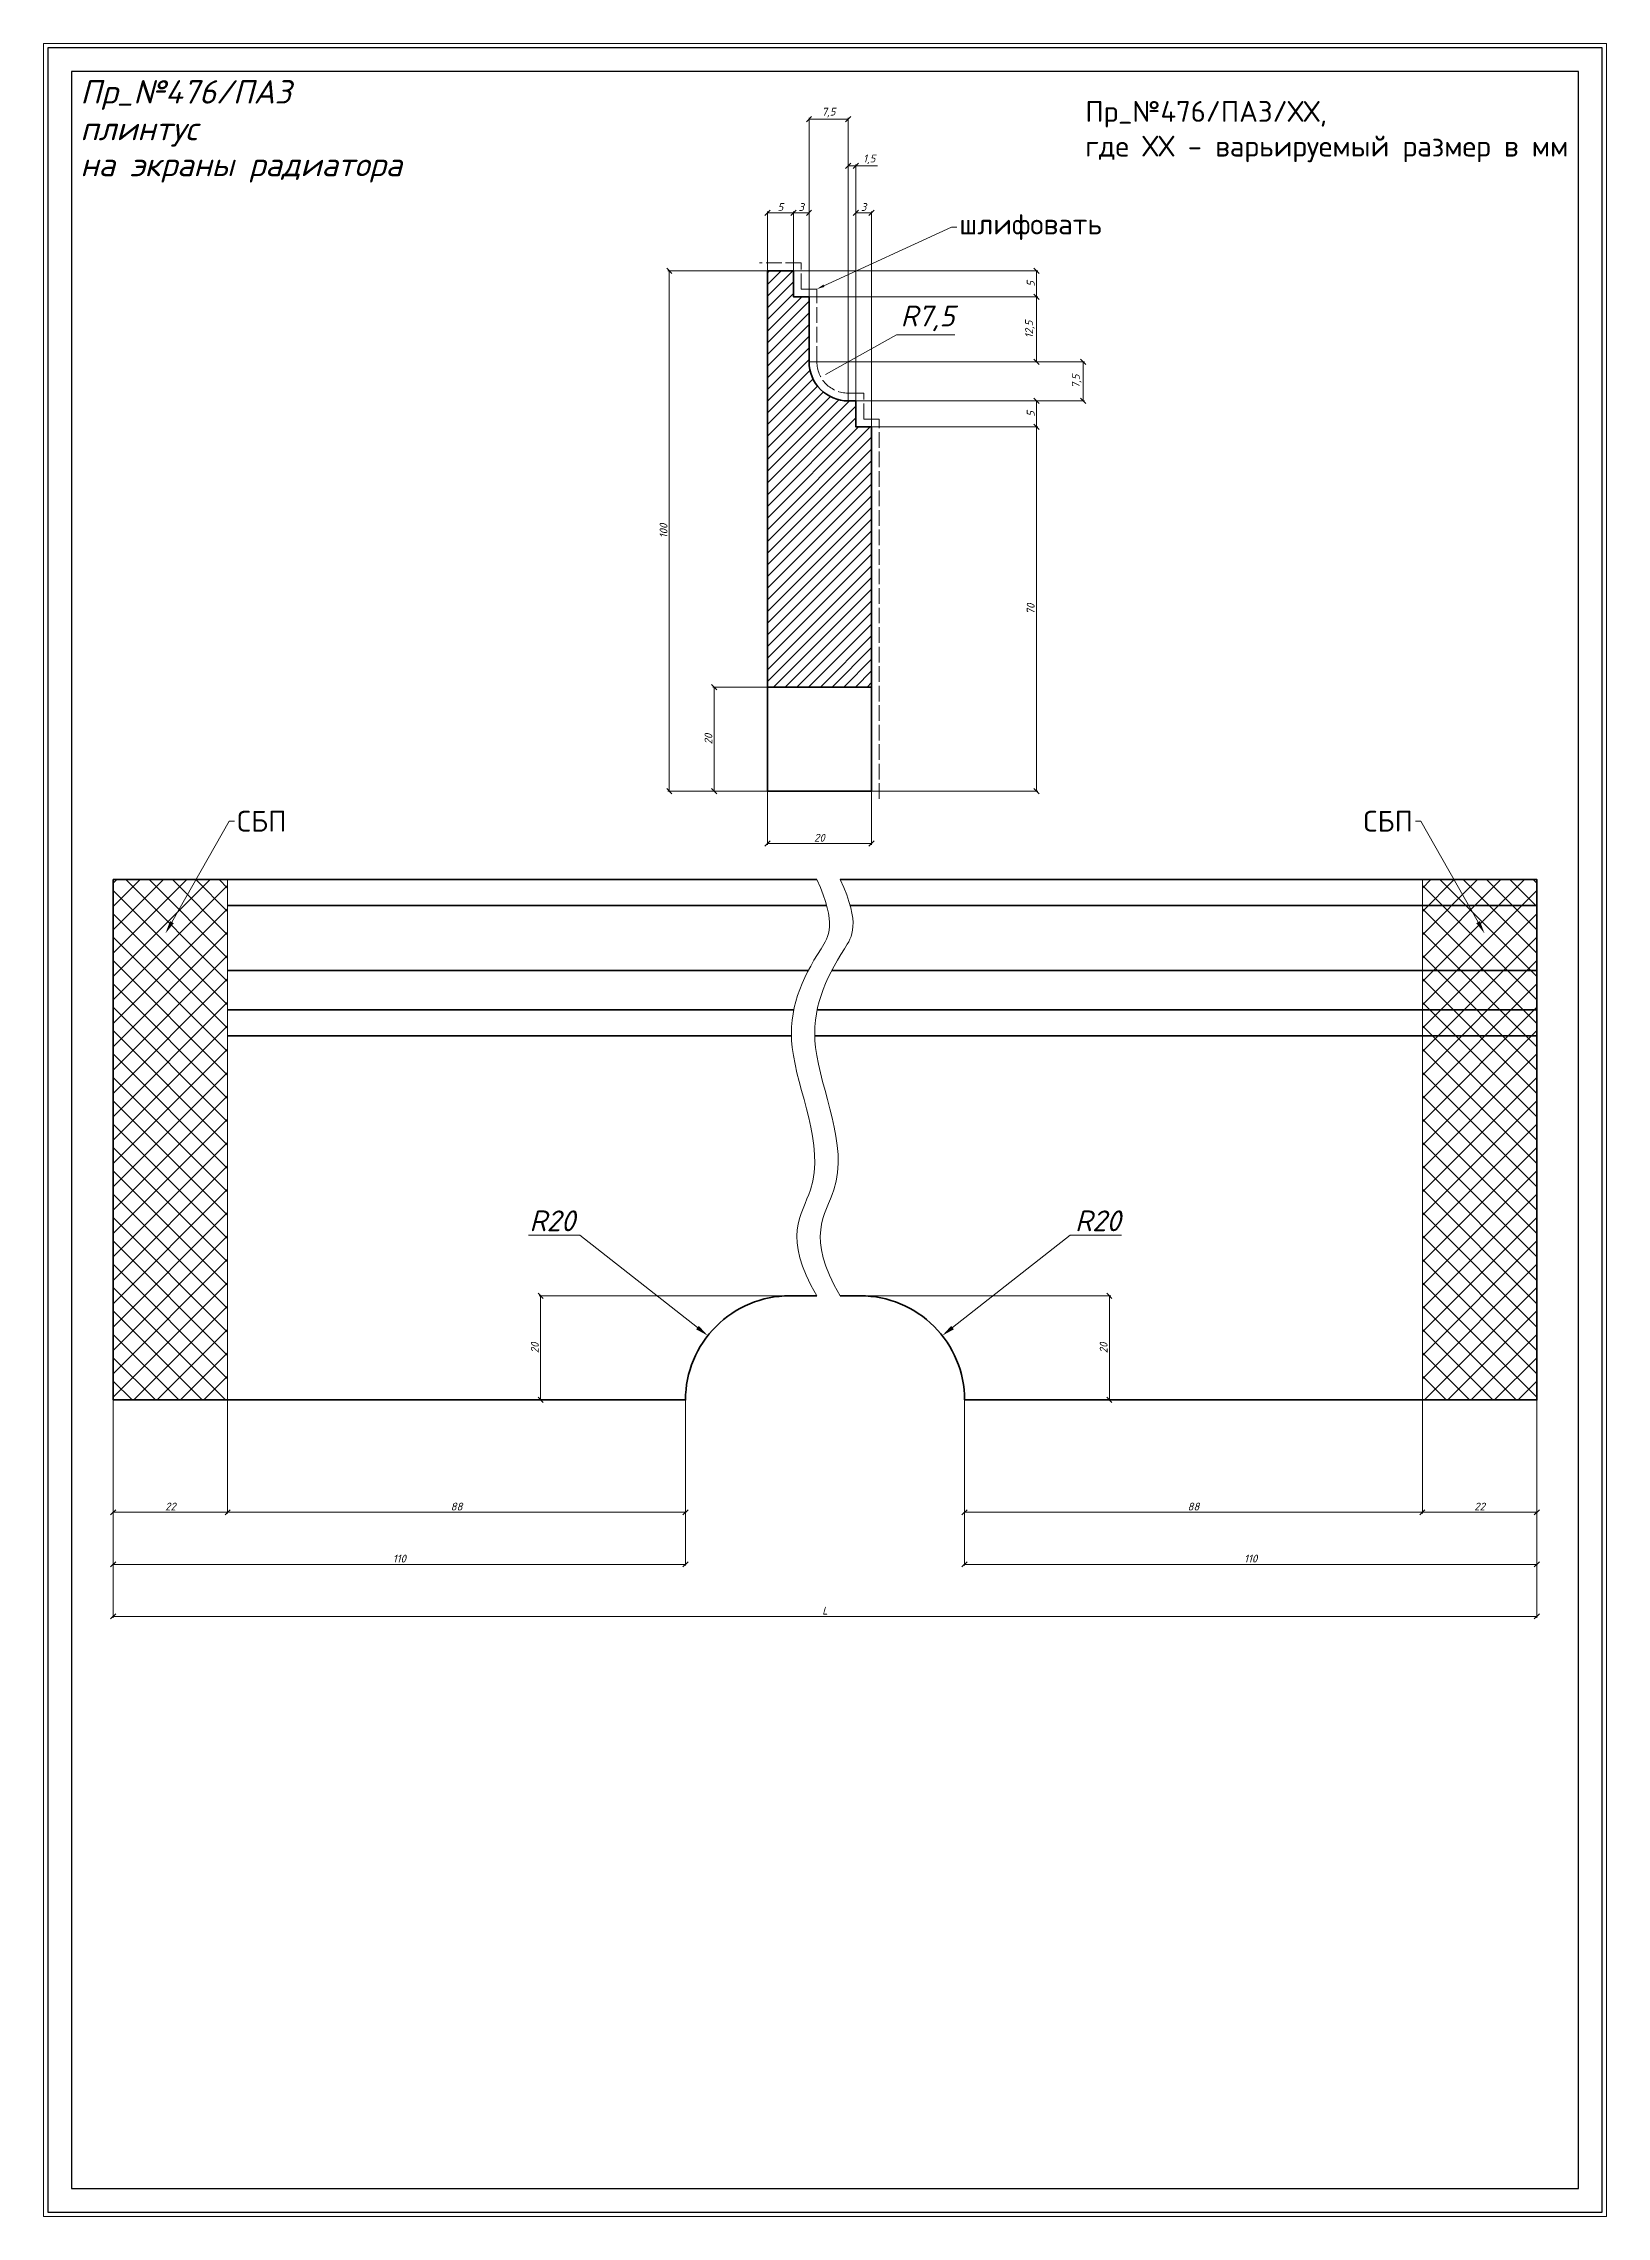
# Model space of a CAD drawing. Header units: millimetres. Extents: x 7947 to 8247, y -850 to -432.
import ezdxf
from ezdxf import colors
from ezdxf.entities.mleader import LeaderData, LeaderLine
from ezdxf.math import Vec2, Vec3

# ---------------------------------------------------------------- set-up
doc = ezdxf.new("R2010")
doc.units = ezdxf.units.MM
doc.linetypes.add('ACAD_ISO02W100', pattern=[15, 12, -3])
doc.layers.get('0').update_dxf_attribs({"lineweight": 13})
for name, color, linetype, lineweight in [('профили', 1, 'Continuous', 35), ('служебный слой ЛИНИИ ПУНКТИРНЫЕ', 7, 'ACAD_ISO02W100', 13), ('служебный слой НАДПИСИ', 7, 'Continuous', 13), ('служебный слой РАЗМЕРЫ', 7, 'Continuous', 9), ('служебный слой ШТАМП', 7, 'Continuous', 30), ('служебный слой ШТРИХОВКА', 7, 'Continuous', 5)]:
    doc.layers.add(name, color=color, linetype=linetype, lineweight=lineweight)
doc.styles.add('ЕСКД', font='isocpeur.ttf', dxfattribs={"oblique": 15})
doc.styles.add('ЕСКД профили текст', font='isocpeur.ttf')
doc.styles.add('ЕСКД штамп_текст', font='isocpeur.ttf')
doc.dimstyles.new('ЕСКД', dxfattribs={"dimtxt": 3.5, "dimasz": 2.5, "dimexe": 0.25, "dimexo": 0, "dimgap": 0.35, "dimtad": 1, "dimdec": 1, "dimzin": 9, "dimtxsty": 'ЕСКД', "dimblk": 'OBLIQUE', "dimcen": 0, "dimclrd": 256, "dimclre": 256, "dimclrt": 256, "dimadec": 1, "dimazin": 0, "dimtfac": 1, "dimtdec": 1, "dimtmove": 0, "dimatfit": 3, "dimldrblk": 'DOTSMALL', "dimfxl": 1, "dimlwd": -1, "dimlwe": -1, "dimarcsym": 0})
doc.dimstyles.new('ЕСКД$4', dxfattribs={"dimtxt": 3.5, "dimasz": 2.5, "dimexe": 0.25, "dimexo": 0, "dimgap": 0.35, "dimtad": 1, "dimtoh": 1, "dimdec": 1, "dimzin": 9, "dimtxsty": 'ЕСКД', "dimblk1": 'OBLIQUE', "dimsah": 1, "dimcen": 0, "dimse1": 1, "dimclrd": 256, "dimclre": 256, "dimclrt": 256, "dimadec": 1, "dimazin": 0, "dimtfac": 1, "dimtdec": 1, "dimtofl": 0, "dimtmove": 0, "dimatfit": 3, "dimldrblk": 'DOTSMALL', "dimfxl": 1, "dimlwd": -1, "dimlwe": -1, "dimarcsym": 2})

# ---------------------------------------------------------------- blocks, each defined once
blk = doc.blocks.new('_OBLIQUE')
at = {"color": 0, "linetype": 'ByBlock'}
blk.add_line((-0.5, -0.5), (0.5, 0.5), dxfattribs=at)
blk = doc.blocks.new('*D27')
at = {"layer": 'Defpoints', "color": 0, "transparency": 16777216}
for p in [(8102.94, -455.83), (8101.44, -500.99), (8102.94, -500.99)]:
    blk.add_point(p, dxfattribs=at)
at = {"layer": 'служебный слой РАЗМЕРЫ', "transparency": 16777216}
for p, q in [((8101.44, -500.99), (8101.44, -455.58)), ((8101.44, -455.83), (8102.94, -455.83)), ((8102.94, -500.99), (8102.94, -455.58)), ((8102.94, -455.83), (8107.07, -455.83))]:
    blk.add_line(p, q, dxfattribs=at)
at = {"layer": 'служебный слой РАЗМЕРЫ', "transparency": 16777216, "rotation": 180}
blk.add_blockref('_OBLIQUE', (8101.44, -455.83), dxfattribs=at)
at = {"layer": 'служебный слой РАЗМЕРЫ', "transparency": 16777216}
blk.add_blockref('_OBLIQUE', (8102.94, -455.83), dxfattribs=at)
at = {"layer": 'служебный слой РАЗМЕРЫ', "transparency": 16777216, "insert": (8105.51, -454.58), "char_height": 1.5, "attachment_point": 5, "style": 'ЕСКД'}
blk.add_mtext('1,5', dxfattribs=at)
blk = doc.blocks.new('_DotSmall')
at = {"color": 0, "linetype": 'ByBlock', "lineweight": -3, "const_width": 0.5}
blk.add_lwpolyline([(-0.0625, 0, 1), (0.0625, 0, 1)], format="xyb", close=True, dxfattribs=at)
blk = doc.blocks.new('*D25')
at = {"layer": 'Defpoints', "color": 0, "transparency": 16777216}
for p in [(8107.99, -489.83), (8101.44, -493.49)]:
    blk.add_point(p, dxfattribs=at)
at = {"layer": 'служебный слой РАЗМЕРЫ', "transparency": 16777216}
for p, q in [((8110.74, -488.29), (8097.08, -495.93)), ((8121.96, -488.29), (8110.74, -488.29))]:
    blk.add_line(p, q, dxfattribs=at)
at = {"layer": 'служебный слой РАЗМЕРЫ', "transparency": 16777216, "insert": (8116.73, -485.14), "char_height": 4, "attachment_point": 5, "style": 'ЕСКД'}
blk.add_mtext('R7,5', dxfattribs=at)
blk = doc.blocks.new('*D24')
at = {"layer": 'Defpoints', "color": 0, "transparency": 16777216}
for p in [(8085.94, -475.99), (8067.08, -575.99), (8085.94, -575.99)]:
    blk.add_point(p, dxfattribs=at)
at = {"layer": 'служебный слой РАЗМЕРЫ', "transparency": 16777216}
for p, q in [((8085.94, -475.99), (8066.83, -475.99)), ((8067.08, -475.99), (8067.08, -575.99)), ((8085.94, -575.99), (8066.83, -575.99))]:
    blk.add_line(p, q, dxfattribs=at)
for p, rotation in [((8067.08, -475.99), 90), ((8067.08, -575.99), 270)]:
    blk.add_blockref('_OBLIQUE', p, dxfattribs=dict(at, rotation=rotation))
at = {"layer": 'служебный слой РАЗМЕРЫ', "transparency": 16777216, "insert": (8065.98, -525.99), "char_height": 1.5, "attachment_point": 5, "rotation": 90, "style": 'ЕСКД'}
blk.add_mtext('100', dxfattribs=at)
blk = doc.blocks.new('*D22')
at = {"layer": 'Defpoints', "color": 0, "transparency": 16777216}
for p in [(8090.94, -475.99), (8090.94, -480.99), (8137.64, -480.99)]:
    blk.add_point(p, dxfattribs=at)
at = {"layer": 'служебный слой РАЗМЕРЫ', "transparency": 16777216}
for p, q in [((8090.94, -475.99), (8137.89, -475.99)), ((8137.64, -475.99), (8137.64, -480.99)), ((8090.94, -480.99), (8137.89, -480.99))]:
    blk.add_line(p, q, dxfattribs=at)
for p, rotation in [((8137.64, -475.99), 90), ((8137.64, -480.99), 270)]:
    blk.add_blockref('_OBLIQUE', p, dxfattribs=dict(at, rotation=rotation))
at = {"layer": 'служебный слой РАЗМЕРЫ', "transparency": 16777216, "insert": (8136.54, -478.49), "char_height": 1.5, "attachment_point": 5, "rotation": 90, "style": 'ЕСКД'}
blk.add_mtext('5', dxfattribs=at)
blk = doc.blocks.new('*D21')
at = {"layer": 'Defpoints', "color": 0, "transparency": 16777216}
for p in [(8085.94, -464.83), (8085.94, -475.99), (8090.94, -475.99)]:
    blk.add_point(p, dxfattribs=at)
at = {"layer": 'служебный слой РАЗМЕРЫ', "transparency": 16777216}
for p, q in [((8085.94, -475.99), (8085.94, -464.58)), ((8090.94, -464.83), (8085.94, -464.83)), ((8090.94, -475.99), (8090.94, -464.58))]:
    blk.add_line(p, q, dxfattribs=at)
at = {"layer": 'служебный слой РАЗМЕРЫ', "transparency": 16777216, "rotation": 180}
blk.add_blockref('_OBLIQUE', (8085.94, -464.83), dxfattribs=at)
at = {"layer": 'служебный слой РАЗМЕРЫ', "transparency": 16777216}
blk.add_blockref('_OBLIQUE', (8090.94, -464.83), dxfattribs=at)
at = {"layer": 'служебный слой РАЗМЕРЫ', "transparency": 16777216, "insert": (8088.44, -463.73), "char_height": 1.5, "attachment_point": 5, "style": 'ЕСКД'}
blk.add_mtext('5', dxfattribs=at)
blk = doc.blocks.new('*D19')
at = {"layer": 'Defpoints', "color": 0, "transparency": 16777216}
for p in [(8101.44, -446.83), (8093.94, -480.99), (8101.44, -500.99)]:
    blk.add_point(p, dxfattribs=at)
at = {"layer": 'служебный слой РАЗМЕРЫ', "transparency": 16777216}
for p, q in [((8093.94, -480.99), (8093.94, -446.58)), ((8093.94, -446.83), (8101.44, -446.83)), ((8101.44, -500.99), (8101.44, -446.58))]:
    blk.add_line(p, q, dxfattribs=at)
at = {"layer": 'служебный слой РАЗМЕРЫ', "transparency": 16777216, "rotation": 180}
blk.add_blockref('_OBLIQUE', (8093.94, -446.83), dxfattribs=at)
at = {"layer": 'служебный слой РАЗМЕРЫ', "transparency": 16777216}
blk.add_blockref('_OBLIQUE', (8101.44, -446.83), dxfattribs=at)
at = {"layer": 'служебный слой РАЗМЕРЫ', "transparency": 16777216, "insert": (8097.69, -445.58), "char_height": 1.5, "attachment_point": 5, "style": 'ЕСКД'}
blk.add_mtext('7,5', dxfattribs=at)
blk = doc.blocks.new('*D17')
at = {"layer": 'Defpoints', "color": 0, "transparency": 16777216}
for p in [(8105.94, -505.99), (8105.94, -575.99), (8137.64, -575.99)]:
    blk.add_point(p, dxfattribs=at)
at = {"layer": 'служебный слой РАЗМЕРЫ', "transparency": 16777216}
for p, q in [((8105.94, -505.99), (8137.89, -505.99)), ((8137.64, -505.99), (8137.64, -575.99)), ((8105.94, -575.99), (8137.89, -575.99))]:
    blk.add_line(p, q, dxfattribs=at)
for p, rotation in [((8137.64, -505.99), 90), ((8137.64, -575.99), 270)]:
    blk.add_blockref('_OBLIQUE', p, dxfattribs=dict(at, rotation=rotation))
at = {"layer": 'служебный слой РАЗМЕРЫ', "transparency": 16777216, "insert": (8136.54, -540.99), "char_height": 1.5, "attachment_point": 5, "rotation": 90, "style": 'ЕСКД'}
blk.add_mtext('70', dxfattribs=at)
blk = doc.blocks.new('*D16')
at = {"layer": 'Defpoints', "color": 0, "transparency": 16777216}
for p in [(8102.94, -500.99), (8105.94, -505.99), (8137.64, -505.99)]:
    blk.add_point(p, dxfattribs=at)
at = {"layer": 'служебный слой РАЗМЕРЫ', "transparency": 16777216}
for p, q in [((8102.94, -500.99), (8137.89, -500.99)), ((8137.64, -500.99), (8137.64, -505.99)), ((8105.94, -505.99), (8137.89, -505.99))]:
    blk.add_line(p, q, dxfattribs=at)
for p, rotation in [((8137.64, -500.99), 90), ((8137.64, -505.99), 270)]:
    blk.add_blockref('_OBLIQUE', p, dxfattribs=dict(at, rotation=rotation))
at = {"layer": 'служебный слой РАЗМЕРЫ', "transparency": 16777216, "insert": (8136.54, -503.49), "char_height": 1.5, "attachment_point": 5, "rotation": 90, "style": 'ЕСКД'}
blk.add_mtext('5', dxfattribs=at)
blk = doc.blocks.new('*D15')
at = {"layer": 'Defpoints', "color": 0, "transparency": 16777216}
for p in [(8093.94, -493.49), (8102.94, -500.99), (8146.64, -500.99)]:
    blk.add_point(p, dxfattribs=at)
at = {"layer": 'служебный слой РАЗМЕРЫ', "transparency": 16777216}
for p, q in [((8093.94, -493.49), (8146.89, -493.49)), ((8146.64, -493.49), (8146.64, -500.99)), ((8102.94, -500.99), (8146.89, -500.99))]:
    blk.add_line(p, q, dxfattribs=at)
for p, rotation in [((8146.64, -493.49), 90), ((8146.64, -500.99), 270)]:
    blk.add_blockref('_OBLIQUE', p, dxfattribs=dict(at, rotation=rotation))
at = {"layer": 'служебный слой РАЗМЕРЫ', "transparency": 16777216, "insert": (8145.39, -497.24), "char_height": 1.5, "attachment_point": 5, "rotation": 90, "style": 'ЕСКД'}
blk.add_mtext('7,5', dxfattribs=at)
blk = doc.blocks.new('*D14')
at = {"layer": 'Defpoints', "color": 0, "transparency": 16777216}
for p in [(8090.94, -480.99), (8093.94, -493.49), (8137.64, -493.49)]:
    blk.add_point(p, dxfattribs=at)
at = {"layer": 'служебный слой РАЗМЕРЫ', "transparency": 16777216}
for p, q in [((8090.94, -480.99), (8137.89, -480.99)), ((8137.64, -480.99), (8137.64, -493.49)), ((8093.94, -493.49), (8137.89, -493.49))]:
    blk.add_line(p, q, dxfattribs=at)
for p, rotation in [((8137.64, -480.99), 90), ((8137.64, -493.49), 270)]:
    blk.add_blockref('_OBLIQUE', p, dxfattribs=dict(at, rotation=rotation))
at = {"layer": 'служебный слой РАЗМЕРЫ', "transparency": 16777216, "insert": (8136.39, -487.24), "char_height": 1.5, "attachment_point": 5, "rotation": 90, "style": 'ЕСКД'}
blk.add_mtext('12,5', dxfattribs=at)
blk = doc.blocks.new('*D13')
at = {"layer": 'Defpoints', "color": 0, "transparency": 16777216}
for p in [(8119.55, -680.63), (8103.82, -692.99)]:
    blk.add_point(p, dxfattribs=at)
at = {"layer": 'служебный слой РАЗМЕРЫ', "transparency": 16777216}
for p, q in [((8144.14, -661.32), (8121.51, -679.09)), ((8153.96, -661.32), (8144.14, -661.32))]:
    blk.add_line(p, q, dxfattribs=at)
blk.add_solid([(8121.25, -678.76), (8121.77, -679.42), (8119.55, -680.63)], dxfattribs=at)
at = {"layer": 'служебный слой РАЗМЕРЫ', "transparency": 16777216, "insert": (8149.43, -658.57), "char_height": 4, "attachment_point": 5, "style": 'ЕСКД'}
blk.add_mtext('R20', dxfattribs=at)
blk = doc.blocks.new('*D11')
at = {"layer": 'Defpoints', "color": 0, "transparency": 16777216}
for p in [(8074.47, -680.63), (8090.2, -692.99)]:
    blk.add_point(p, dxfattribs=at)
at = {"layer": 'служебный слой РАЗМЕРЫ', "transparency": 16777216}
for p, q in [((8040.05, -661.32), (8049.87, -661.32)), ((8049.87, -661.32), (8072.5, -679.09))]:
    blk.add_line(p, q, dxfattribs=at)
blk.add_solid([(8072.76, -678.76), (8072.24, -679.42), (8074.47, -680.63)], dxfattribs=at)
at = {"layer": 'служебный слой РАЗМЕРЫ', "transparency": 16777216, "insert": (8044.58, -658.57), "char_height": 4, "attachment_point": 5, "style": 'ЕСКД'}
blk.add_mtext('R20', dxfattribs=at)
blk = doc.blocks.new('*D10')
at = {"layer": 'Defpoints', "color": 0, "transparency": 16777216}
for p in [(8211.82, -692.99), (8233.82, -692.99), (8211.82, -714.59)]:
    blk.add_point(p, dxfattribs=at)
at = {"layer": 'служебный слой РАЗМЕРЫ', "transparency": 16777216}
for p, q in [((8211.82, -692.99), (8211.82, -714.84)), ((8233.82, -692.99), (8233.82, -714.84)), ((8233.82, -714.59), (8211.82, -714.59))]:
    blk.add_line(p, q, dxfattribs=at)
at = {"layer": 'служебный слой РАЗМЕРЫ', "transparency": 16777216, "rotation": 180}
blk.add_blockref('_OBLIQUE', (8211.82, -714.59), dxfattribs=at)
at = {"layer": 'служебный слой РАЗМЕРЫ', "transparency": 16777216}
blk.add_blockref('_OBLIQUE', (8233.82, -714.59), dxfattribs=at)
at = {"layer": 'служебный слой РАЗМЕРЫ', "transparency": 16777216, "insert": (8222.82, -713.49), "char_height": 1.5, "attachment_point": 5, "style": 'ЕСКД'}
blk.add_mtext('22', dxfattribs=at)
blk = doc.blocks.new('*D9')
at = {"layer": 'Defpoints', "color": 0, "transparency": 16777216}
for p in [(8123.82, -692.99), (8211.82, -692.99), (8123.82, -714.59)]:
    blk.add_point(p, dxfattribs=at)
at = {"layer": 'служебный слой РАЗМЕРЫ', "transparency": 16777216}
for p, q in [((8123.82, -692.99), (8123.82, -714.84)), ((8211.82, -692.99), (8211.82, -714.84)), ((8211.82, -714.59), (8123.82, -714.59))]:
    blk.add_line(p, q, dxfattribs=at)
at = {"layer": 'служебный слой РАЗМЕРЫ', "transparency": 16777216, "rotation": 180}
blk.add_blockref('_OBLIQUE', (8123.82, -714.59), dxfattribs=at)
at = {"layer": 'служебный слой РАЗМЕРЫ', "transparency": 16777216}
blk.add_blockref('_OBLIQUE', (8211.82, -714.59), dxfattribs=at)
at = {"layer": 'служебный слой РАЗМЕРЫ', "transparency": 16777216, "insert": (8167.82, -713.49), "char_height": 1.5, "attachment_point": 5, "style": 'ЕСКД'}
blk.add_mtext('88', dxfattribs=at)
blk = doc.blocks.new('*D8')
at = {"layer": 'Defpoints', "color": 0, "transparency": 16777216}
for p in [(8123.82, -692.99), (8233.82, -692.99), (8123.82, -724.59)]:
    blk.add_point(p, dxfattribs=at)
at = {"layer": 'служебный слой РАЗМЕРЫ', "transparency": 16777216}
for p, q in [((8123.82, -692.99), (8123.82, -724.84)), ((8233.82, -692.99), (8233.82, -724.84)), ((8233.82, -724.59), (8123.82, -724.59))]:
    blk.add_line(p, q, dxfattribs=at)
at = {"layer": 'служебный слой РАЗМЕРЫ', "transparency": 16777216, "rotation": 180}
blk.add_blockref('_OBLIQUE', (8123.82, -724.59), dxfattribs=at)
at = {"layer": 'служебный слой РАЗМЕРЫ', "transparency": 16777216}
blk.add_blockref('_OBLIQUE', (8233.82, -724.59), dxfattribs=at)
at = {"layer": 'служебный слой РАЗМЕРЫ', "transparency": 16777216, "insert": (8178.82, -723.49), "char_height": 1.5, "attachment_point": 5, "style": 'ЕСКД'}
blk.add_mtext('110', dxfattribs=at)

msp = doc.modelspace()

# ---------------------------------------------------------------- hatches: boundary and pattern name
at = {"layer": 'служебный слой ШТРИХОВКА'}
h = msp.add_hatch(dxfattribs=at)
h.set_pattern_fill('ANSI31', color=256, scale=0.5, style=0)
h.set_pattern_definition([(45, (8173.4688, 1171.49), (-1.122532, 1.122532), [])])
h.paths.add_polyline_path([(8102.94, -505.99), (8102.94, -500.99), (8101.44, -500.99, -0.414214), (8093.94, -493.49), (8093.94, -480.99), (8090.94, -480.99), (8090.94, -475.99), (8085.94, -475.99), (8085.94, -555.99), (8105.94, -555.99), (8105.94, -505.99)])
h = msp.add_hatch(dxfattribs=at)
h.set_pattern_fill('ANSI37', color=256, style=0)
h.set_pattern_definition([(45, (7761.931, 344.0578), (-2.245064, 2.245064), []), (135, (7761.931, 344.0578), (-2.245064, -2.245064), [])])
h.paths.add_polyline_path([(7960.2, -692.99), (7982.2, -692.99), (7982.2, -592.99), (7960.2, -592.99)])
h = msp.add_hatch(dxfattribs=at)
h.set_pattern_fill('ANSI37', color=256, style=0)
h.set_pattern_definition([(135, (8432.0817, 344.0578), (2.245064, 2.245064), []), (45, (8432.0817, 344.0578), (2.245064, -2.245064), [])])
h.paths.add_polyline_path([(8233.82, -592.99), (8211.82, -592.99), (8211.82, -692.99), (8233.82, -692.99)])

# ---------------------------------------------------------------- linework, layer by layer
at = {"layer": 'профили'}
msp.add_lwpolyline([(8090.94, -475.99), (8085.94, -475.99), (8085.94, -555.99), (8085.94, -575.99), (8105.94, -575.99), (8105.94, -555.99), (8085.94, -555.99), (8105.94, -555.99), (8105.94, -505.99), (8102.94, -505.99), (8102.94, -500.99), (8101.44, -500.99, -0.414217), (8093.94, -493.49), (8093.94, -480.99), (8090.94, -480.99), (8090.94, -475.99)], format="xyb", close=True, dxfattribs=at)
at = {"layer": 'профили', "ltscale": 100}
for points in [[(8095.44, -672.99), (8090.2, -672.99, 0.414214), (8070.2, -692.99), (7960.2, -692.99), (7960.2, -592.99), (8095.44, -592.99)], [(8099.94, -672.99), (8103.82, -672.99, -0.414214), (8123.82, -692.99), (8233.82, -692.99), (8233.82, -592.99), (8099.94, -592.99)]]:
    msp.add_lwpolyline(points, format="xyb", dxfattribs=at)
for points in [[(8097.34, -597.99), (7982.2, -597.99)], [(8101.84, -597.99), (8233.82, -597.99)], [(8093.78, -610.49), (7982.2, -610.49)], [(8098.28, -610.49), (8233.82, -610.49)], [(8091.01, -617.99), (7982.2, -617.99)], [(8095.51, -617.99), (8233.82, -617.99)], [(8090.56, -622.99), (7982.2, -622.99)], [(8095.06, -622.99), (8233.82, -622.99)]]:
    msp.add_lwpolyline(points, dxfattribs=at)
at = {"layer": 'служебный слой ЛИНИИ ПУНКТИРНЫЕ', "ltscale": 0.25}
msp.add_lwpolyline([(8107.44, -577.49), (8107.44, -504.49), (8104.44, -504.49), (8104.44, -499.49), (8101.44, -499.49, -0.414217), (8095.44, -493.49), (8095.44, -479.49), (8092.44, -479.49), (8092.44, -474.49), (8084.44, -474.49)], format="xyb", dxfattribs=at)
at = {"layer": 'служебный слой РАЗМЕРЫ', "ltscale": 100}
for points in [[(8095.44, -672.99), (8088.62, -661.6), (8100.05, -649.53), (8086.9, -624.56), (8093.49, -609.92), (8099.4, -601.63), (8095.44, -592.99)], [(8099.94, -672.99), (8093.12, -661.6), (8104.55, -649.53), (8091.4, -624.56), (8097.99, -609.92), (8103.9, -601.63), (8099.94, -592.99)]]:
    msp.add_open_spline(points, degree=3, knots=[7.254693, 7.254693, 7.254693, 7.254693, 21.865651, 48.66556, 72.063651, 81.281894, 81.281894, 81.281894, 81.281894], dxfattribs=at)
at = {"layer": 'служебный слой ШТАМП', "color": 6, "lineweight": 5, "ltscale": 100}
msp.add_lwpolyline([(8247.21, -432.3), (7946.8, -432.3), (7946.8, -849.93), (8247.21, -849.93)], close=True, dxfattribs=at)
at = {"layer": 'служебный слой ШТАМП', "ltscale": 100}
for points in [[(8246.35, -433.16), (7947.66, -433.16), (7947.66, -849.07), (8246.35, -849.07)], [(8241.82, -437.69), (7952.2, -437.69), (7952.2, -844.54), (8241.82, -844.54)]]:
    msp.add_lwpolyline(points, close=True, dxfattribs=at)
at = {"layer": 'служебный слой ШТРИХОВКА'}
for points in [[(7960.2, -692.99), (7982.2, -692.99), (7982.2, -592.99), (7960.2, -592.99)], [(8233.82, -692.99), (8211.82, -692.99), (8211.82, -592.99), (8233.82, -592.99)]]:
    msp.add_lwpolyline(points, close=True, dxfattribs=at)

# ---------------------------------------------------------------- texts
at = {"layer": 'служебный слой НАДПИСИ', "style": 'ЕСКД', "oblique": 15}
for s, p in [('Пр_№476/ПАЗ', (7953.89, -443.85)), ('плинтус', (7953.89, -450.9)), ('на экраны радиатора', (7953.89, -457.81))]:
    msp.add_text(s, height=4.5, dxfattribs=at).set_placement(p)
at = {"layer": 'служебный слой РАЗМЕРЫ', "insert": (8147.02, -443.36), "char_height": 4, "attachment_point": 1, "style": 'ЕСКД профили текст'}
msp.add_mtext_dynamic_manual_height_columns('Пр_№476/ПАЗ/ХХ,\\Pгде ХХ - варьируемый размер в мм', width=92.3622, gutter_width=15, heights=[0], dxfattribs=at)

# ---------------------------------------------------------------- dimensions: what is measured, and where the dimension line sits
at = {"layer": 'служебный слой РАЗМЕРЫ'}
for base, p1, p2, picture, middle in [((8101.44, -446.83), (8093.94, -480.99), (8101.44, -500.99), '*D19', (8097.69, -445.58)), ((8102.94, -455.83), (8101.44, -500.99), (8102.94, -500.99), '*D27', (8105.51, -454.58)), ((8085.94, -464.83), (8090.94, -475.99), (8085.94, -475.99), '*D21', (8088.44, -463.73))]:
    dim = msp.add_linear_dim(base=base, p1=p1, p2=p2, dimstyle='ЕСКД', override={"dimtxt": 1.5, "dimasz": 1}, dxfattribs=at)
    dim.commit()
    dim.dimension.update_dxf_attribs({"geometry": picture, "text_midpoint": middle})
for base, p1, p2 in [((8093.94, -464.83), (8090.94, -475.99), (8093.94, -480.99)), ((8105.94, -464.83), (8102.94, -500.99), (8105.94, -505.99)), ((8105.94, -586.05), (8085.94, -575.99), (8105.94, -575.99)), ((7982.2, -714.59), (7960.2, -692.99), (7982.2, -692.99)), ((8070.2, -724.59), (7960.2, -692.99), (8070.2, -692.99)), ((8070.2, -714.59), (7982.2, -692.99), (8070.2, -692.99))]:
    msp.add_linear_dim(base=base, p1=p1, p2=p2, dimstyle='ЕСКД', override={"dimtxt": 1.5, "dimasz": 1}, dxfattribs=at).render()
for base, p1, p2, angle, picture, middle in [((8067.08, -575.99), (8085.94, -475.99), (8085.94, -575.99), 90, '*D24', (8065.98, -525.99)), ((8137.64, -480.99), (8090.94, -475.99), (8090.94, -480.99), 90, '*D22', (8136.54, -478.49)), ((8137.64, -493.49), (8090.94, -480.99), (8093.94, -493.49), 90, '*D14', (8136.39, -487.24)), ((8146.64, -500.99), (8093.94, -493.49), (8102.94, -500.99), 90, '*D15', (8145.39, -497.24)), ((8137.64, -505.99), (8102.94, -500.99), (8105.94, -505.99), 90, '*D16', (8136.54, -503.49)), ((8137.64, -575.99), (8105.94, -505.99), (8105.94, -575.99), 90, '*D17', (8136.54, -540.99)), ((8123.82, -714.59), (8211.82, -692.99), (8123.82, -692.99), 180, '*D9', (8167.82, -713.49)), ((8123.82, -724.59), (8233.82, -692.99), (8123.82, -692.99), 180, '*D8', (8178.82, -723.49)), ((8211.82, -714.59), (8233.82, -692.99), (8211.82, -692.99), 180, '*D10', (8222.82, -713.49))]:
    dim = msp.add_linear_dim(base=base, p1=p1, p2=p2, angle=angle, dimstyle='ЕСКД', override={"dimtxt": 1.5, "dimasz": 1}, dxfattribs=at)
    dim.commit()
    dim.dimension.update_dxf_attribs({"geometry": picture, "text_midpoint": middle})
for center, mpoint, picture, middle in [((8101.44, -493.49), (8107.99, -489.83), '*D25', (8116.73, -488.29)), ((8090.2, -692.99), (8074.47, -680.63), '*D11', (8044.58, -661.32)), ((8103.82, -692.99), (8119.55, -680.63), '*D13', (8149.43, -661.32))]:
    dim = msp.add_radius_dim(center=center, mpoint=mpoint, dimstyle='ЕСКД$4', override={"dimtxt": 4, "dimasz": 2.5, "dimgap": 0.75}, dxfattribs=at)
    dim.commit()
    dim.dimension.update_dxf_attribs({"geometry": picture, "text_midpoint": middle, "dimtype": 132})
for base, p1, p2 in [((8075.71, -555.99), (8085.94, -575.99), (8085.94, -555.99)), ((8042.35, -672.99), (8070.2, -692.99), (8090.2, -672.99)), ((8151.66, -672.99), (8123.82, -692.99), (8103.82, -672.99))]:
    msp.add_linear_dim(base=base, p1=p1, p2=p2, angle=90, dimstyle='ЕСКД', override={"dimtxt": 1.5, "dimasz": 1}, dxfattribs=at).render()
msp.add_linear_dim(base=(8233.82, -734.59), p1=(7960.2, -692.99), p2=(8233.82, -692.99), text='L', dimstyle='ЕСКД', override={"dimtxt": 1.5, "dimasz": 1}, dxfattribs=at).render()

# ---------------------------------------------------------------- leaders
ml = msp.add_multileader_mtext('Standard', dxfattribs=at)
ml.set_content('\\A1;{\\fISOCPEUR|b1|i0|c204|p34;шлифовать}', color=256, style='ЕСКД штамп_текст')
ml.set_leader_properties(color=256, linetype='ByLayer', lineweight=-1)
ml.build(insert=Vec2(0, 0))
ml.multileader.update_dxf_attribs({"dogleg_length": 1, "arrow_head_size": 1.5})
ctx = ml.context
ctx.base_point, ctx.arrow_head_size, ctx.landing_gap_size, ctx.plane_origin = Vec3(8122.32, -467.58), 1.5, 0.5, Vec3(8148.96, -454.42)
notes = []
notes.append((ctx, [(1, (1, 1, 0), (8121.32, -467.58), (1, 0), 1, [(0, [(8095.44, -479.49)], 0, [])])]))
ctx.mtext.insert, ctx.mtext.flow_direction = Vec3(8122.82, -465), 5
ml = msp.add_multileader_mtext('Standard', dxfattribs=at)
ml.set_content('\\A1;{\\fISOCPEUR|b1|i0|c204|p34;СБП}', color=256, style='ЕСКД штамп_текст')
ml.set_leader_properties(color=256, linetype='ByLayer', lineweight=-1)
ml.build(insert=Vec2(0, 0))
ml.multileader.update_dxf_attribs({"dogleg_length": 1, "arrow_head_size": 2.5})
ctx = ml.context
ctx.base_point, ctx.arrow_head_size, ctx.landing_gap_size, ctx.plane_origin = Vec3(7983.52, -581.77), 2.5, 0.5, Vec3(8020.29, -579.01)
notes.append((ctx, [(1, (1, 1, 0), (7982.52, -581.77), (1, 0), 1, [(0, [(7970.25, -603.34)], 0, [])])]))
ctx.mtext.insert, ctx.mtext.flow_direction = Vec3(7984.02, -579.77), 5
ml = msp.add_multileader_mtext('Standard', dxfattribs=at)
ml.set_content('\\A1;{\\fISOCPEUR|b1|i0|c204|p34;СБП}', color=256, style='ЕСКД штамп_текст')
ml.set_leader_properties(color=256, linetype='ByLayer', lineweight=-1)
ml.build(insert=Vec2(0, 0))
ml.multileader.update_dxf_attribs({"dogleg_length": 1, "arrow_head_size": 2.5})
ctx = ml.context
ctx.base_point, ctx.arrow_head_size, ctx.landing_gap_size, ctx.plane_origin = Vec3(8201.1, -581.77), 2.5, 0.5, Vec3(8237.96, -579.01)
ctx.text_align_type = 2
notes.append((ctx, [(0, (1, 1, 0), (8211.5, -581.77), (-1, 0), 1, [(0, [(8223.76, -603.34)], 0, [])])]))
ctx.mtext.insert, ctx.mtext.alignment, ctx.mtext.flow_direction = Vec3(8210, -579.77), 3, 5
for ctx, leaders in notes:
    for number, flags, end, landing, length, lines in leaders:
        leader = LeaderData()
        leader.index, (leader.has_last_leader_line, leader.has_dogleg_vector, leader.attachment_direction) = number, flags
        leader.last_leader_point, leader.dogleg_vector, leader.dogleg_length = Vec3(end), Vec3(landing), length
        for number, points, colour, breaks in lines:
            line = LeaderLine()
            line.index, line.vertices, line.color, line.breaks = number, Vec3.list(points), colors.encode_raw_color(colour), breaks
            leader.lines.append(line)
        ctx.leaders.append(leader)

doc.saveas('drawing.dxf')
